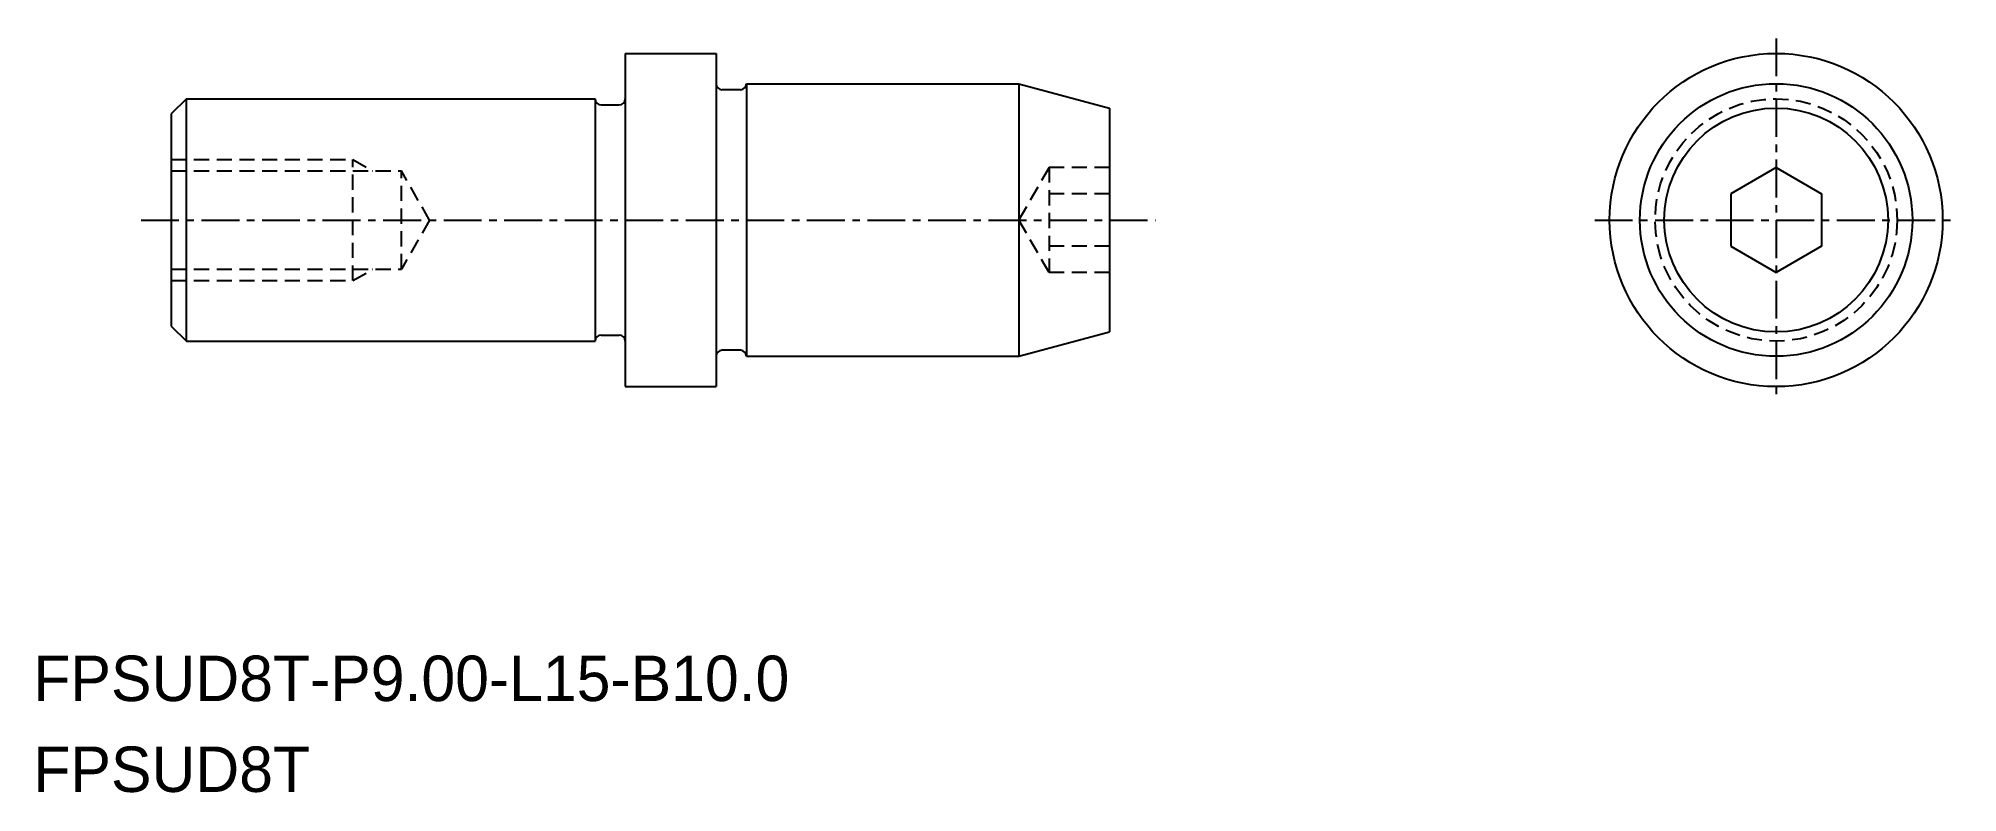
# Model space of a CAD drawing. Extents: x -1426 to -1362.6, y -497.6 to -472.7.
import ezdxf

# ---------------------------------------------------------------- set-up
doc = ezdxf.new("R2010")
doc.units = 0
doc.linetypes.add('CENTER', pattern=[2, 1.25, -0.25, 0.25, -0.25])
doc.linetypes.add('DASHED', pattern=[0.75, 0.5, -0.25])
doc.layers.get('0').update_dxf_attribs({"linetype": 'CONTINUOUS'})
doc.layers.add('CENTER', color=1, linetype='CENTER')

msp = doc.modelspace()

# ---------------------------------------------------------------- linework, layer by layer
at = {"color": 7, "linetype": 'CONTINUOUS'}
for p, q in [((-1406.597, -473.198), (-1403.597, -473.198)), ((-1406.597, -473.198), (-1406.597, -484.198)), ((-1402.597, -474.198), (-1402.597, -483.198)), ((-1402.597, -474.198), (-1393.597, -474.198)), ((-1393.597, -474.198), (-1390.597, -475.001)), ((-1421.097, -474.698), (-1421.597, -475.198)), ((-1421.097, -482.698), (-1421.097, -474.698)), ((-1421.097, -474.698), (-1407.597, -474.698)), ((-1407.597, -474.698), (-1407.597, -482.698)), ((-1407.397, -474.898), (-1406.797, -474.898)), ((-1402.797, -474.398), (-1403.397, -474.398)), ((-1421.597, -475.198), (-1421.597, -482.198)), ((-1390.597, -475.001), (-1390.597, -482.394)), ((-1421.597, -482.198), (-1421.097, -482.698)), ((-1407.397, -482.498), (-1406.797, -482.498)), ((-1393.597, -483.198), (-1390.597, -482.394)), ((-1421.097, -482.698), (-1407.597, -482.698)), ((-1402.797, -482.998), (-1403.397, -482.998)), ((-1402.597, -483.198), (-1393.597, -483.198)), ((-1406.597, -484.198), (-1403.597, -484.198))]:
    msp.add_line(p, q, dxfattribs=at)
at = {"linetype": 'CONTINUOUS'}
for p, q in [((-1403.597, -473.198), (-1403.597, -484.198)), ((-1393.597, -474.198), (-1393.597, -483.198)), ((-1368.578, -476.965), (-1370.078, -477.832)), ((-1368.578, -476.965), (-1367.078, -477.832)), ((-1370.078, -479.564), (-1368.578, -480.43)), ((-1367.078, -479.564), (-1368.578, -480.43))]:
    msp.add_line(p, q, dxfattribs=at)
at = {"color": 3, "linetype": 'DASHED'}
for p, q in [((-1421.597, -476.698), (-1415.597, -476.698)), ((-1415.597, -480.698), (-1415.597, -476.698)), ((-1415.597, -476.698), (-1414.941, -477.077)), ((-1421.597, -477.077), (-1413.997, -477.077)), ((-1413.997, -480.319), (-1413.997, -477.077)), ((-1413.062, -478.698), (-1413.997, -477.077)), ((-1392.597, -476.965), (-1393.597, -478.698)), ((-1392.597, -476.965), (-1392.597, -480.43)), ((-1390.597, -476.965), (-1392.597, -476.965)), ((-1390.597, -477.832), (-1392.597, -477.832)), ((-1413.062, -478.698), (-1413.997, -480.319)), ((-1392.597, -480.43), (-1393.597, -478.698)), ((-1390.597, -479.564), (-1392.597, -479.564)), ((-1421.597, -480.319), (-1413.997, -480.319)), ((-1415.597, -480.698), (-1414.941, -480.319)), ((-1390.597, -480.43), (-1392.597, -480.43)), ((-1421.597, -480.698), (-1415.597, -480.698))]:
    msp.add_line(p, q, dxfattribs=at)
for p, q in [((-1370.078, -477.832), (-1370.078, -479.564)), ((-1367.078, -477.832), (-1367.078, -479.564))]:
    msp.add_line(p, q)
at = {"linetype": 'CONTINUOUS'}
for radius in [5.5, 4.5, 3.696]:
    msp.add_circle((-1368.578, -478.698), radius, dxfattribs=at)
at = {"color": 3, "linetype": 'DASHED'}
msp.add_circle((-1368.578, -478.698), 4, dxfattribs=at)
at = {"color": 7, "linetype": 'CONTINUOUS'}
for centre, start, end in [((-1403.397, -474.198), 180, 270), ((-1402.797, -474.198), 270, 0), ((-1407.397, -474.698), 180, 270), ((-1406.797, -474.698), 270, 0), ((-1407.397, -482.698), 90, 180), ((-1406.797, -482.698), 0, 90), ((-1403.397, -483.198), 90, 180), ((-1402.797, -483.198), 0, 90)]:
    msp.add_arc(centre, 0.2, start, end, dxfattribs=at)
msp.add_point((-1421.597, -478.698), dxfattribs=at)
at = {"layer": 'CENTER', "color": 1, "linetype": 'CENTER'}
for p, q in [((-1368.578, -472.703), (-1368.578, -484.693)), ((-1422.597, -478.698), (-1389.078, -478.698)), ((-1374.573, -478.698), (-1362.583, -478.698))]:
    msp.add_line(p, q, dxfattribs=at)

# ---------------------------------------------------------------- texts
for s, p in [('FPSUD8T-P9.00-L15-B10.0', (-1426.152, -494.58)), ('FPSUD8T', (-1426.152, -497.58))]:
    msp.add_text(s, height=1.5).set_placement(p)

doc.saveas('drawing.dxf')
